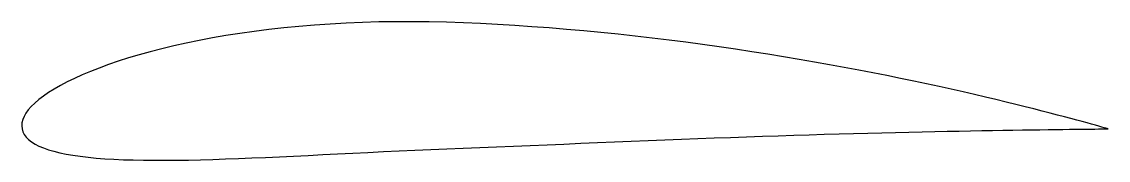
# Model space of a CAD drawing. Header units: millimetres. Extents: x 0 to 250, y -7 to 25.
import ezdxf

# ---------------------------------------------------------------- set-up
doc = ezdxf.new("R2010")
doc.units = ezdxf.units.MM
doc.layers.add('AIRFOIL', color=7, linetype='Continuous')

msp = doc.modelspace()

# ---------------------------------------------------------------- linework, layer by layer
at = {"layer": 'AIRFOIL'}
msp.add_lwpolyline([(250, 0), (249.9395, 0.0171), (249.7581, 0.0684), (249.4558, 0.1536), (249.0331, 0.2727), (248.4902, 0.425), (247.8276, 0.6103), (247.0458, 0.8279), (246.1457, 1.0771), (245.1278, 1.3572), (243.9931, 1.6674), (242.7426, 2.0066), (241.3774, 2.3739), (239.8987, 2.7682), (238.3078, 3.1882), (236.606, 3.6329), (234.7949, 4.1008), (232.8761, 4.5906), (230.8513, 5.1009), (228.7224, 5.6302), (226.4912, 6.1771), (224.1598, 6.7401), (221.7302, 7.3176), (219.2048, 7.9079), (216.5858, 8.5096), (213.8757, 9.1209), (211.0769, 9.7404), (208.1921, 10.3663), (205.2239, 10.997), (202.1752, 11.6308), (199.0488, 12.2663), (195.8476, 12.9016), (192.5748, 13.5353), (189.2334, 14.1657), (185.8266, 14.7912), (182.3578, 15.4103), (178.8302, 16.0215), (175.2472, 16.6231), (171.6124, 17.2137), (167.9293, 17.7918), (164.2015, 18.356), (160.4326, 18.9048), (156.6264, 19.4369), (152.7866, 19.9508), (148.9171, 20.4453), (145.0217, 20.919), (141.1043, 21.3708), (137.1688, 21.7993), (133.2191, 22.2035), (129.2594, 22.5822), (125.2936, 22.9343), (121.3257, 23.2589), (117.3598, 23.555), (113.4, 23.8217), (109.4503, 24.0582), (105.5148, 24.2637), (101.5976, 24.4376), (97.666, 24.5762), (93.7348, 24.6665), (89.8338, 24.7071), (85.9672, 24.698), (82.1396, 24.6395), (78.3551, 24.532), (74.618, 24.3761), (70.9327, 24.1725), (67.3032, 23.9222), (63.7336, 23.6262), (60.2281, 23.2856), (56.7905, 22.9019), (53.4248, 22.4765), (50.1346, 22.011), (46.9238, 21.5071), (43.7958, 20.9668), (40.754, 20.392), (37.8019, 19.7847), (34.9426, 19.1472), (32.1791, 18.4816), (29.5144, 17.7903), (26.9513, 17.0756), (24.4923, 16.3399), (22.1401, 15.5857), (19.8968, 14.8154), (17.7647, 14.0313), (15.7459, 13.2361), (13.8421, 12.432), (12.0552, 11.6213), (10.3868, 10.8065), (8.8381, 9.9897), (7.4106, 9.173), (6.1054, 8.3586), (4.9234, 7.5483), (3.8654, 6.744), (2.9323, 5.9473), (2.1246, 5.1598), (1.4426, 4.3828), (0.8867, 3.6177), (0.4571, 2.8654), (0.1538, 2.1268), (-0.0234, 1.4028), (-0.0745, 0.6937), (0, 0), (0.1979, -0.669), (0.5167, -1.3042), (0.9558, -1.9056), (1.5142, -2.473), (2.1912, -3.0068), (2.9856, -3.507), (3.8963, -3.9737), (4.9219, -4.4073), (6.0611, -4.8079), (7.3125, -5.176), (8.6744, -5.5119), (10.1453, -5.816), (11.7232, -6.0888), (13.4065, -6.3309), (15.1931, -6.5429), (17.0812, -6.7254), (19.0686, -6.8792), (21.1533, -7.005), (23.3331, -7.1038), (25.6057, -7.1764), (27.9689, -7.2238), (30.4204, -7.247), (32.9578, -7.2473), (35.5787, -7.2256), (38.2807, -7.1834), (41.0613, -7.1218), (43.918, -7.0423), (46.8482, -6.9462), (49.8495, -6.835), (52.9191, -6.7103), (56.0544, -6.5735), (59.2528, -6.4263), (62.5116, -6.2702), (65.828, -6.107), (69.1992, -5.9382), (72.6225, -5.7655), (76.095, -5.5907), (79.6138, -5.4153), (83.176, -5.241), (86.7785, -5.0694), (90.4185, -4.9021), (94.0927, -4.7406), (97.7982, -4.5865), (101.5571, -4.4398), (105.3766, -4.2901), (109.2164, -4.1356), (113.0729, -3.9775), (116.9425, -3.8165), (120.8216, -3.6537), (124.7064, -3.4899), (128.5933, -3.3259), (132.4785, -3.1626), (136.3583, -3.0007), (140.2291, -2.8408), (144.0869, -2.6835), (147.9282, -2.5295), (151.7492, -2.3792), (155.5461, -2.233), (159.3152, -2.0914), (163.0528, -1.9546), (166.7552, -1.8229), (170.4187, -1.6966), (174.0397, -1.5757), (177.6146, -1.4604), (181.1398, -1.3507), (184.6118, -1.2466), (188.0269, -1.1482), (191.3819, -1.0553), (194.6732, -0.9679), (197.8975, -0.8858), (201.0516, -0.8089), (204.1321, -0.7369), (207.1359, -0.6698), (210.0599, -0.6074), (212.901, -0.5493), (215.6563, -0.4954), (218.323, -0.4456), (220.8981, -0.3994), (223.379, -0.3569), (225.763, -0.3176), (228.0477, -0.2815), (230.2306, -0.2484), (232.3094, -0.218), (234.2818, -0.1901), (236.1456, -0.1647), (237.899, -0.1416), (239.5399, -0.1206), (241.0667, -0.1016), (242.4776, -0.0845), (243.771, -0.0692), (244.9456, -0.0556), (246.0001, -0.0436), (246.9333, -0.0331), (247.7442, -0.0242), (248.4319, -0.0167), (248.9956, -0.0107), (249.4346, -0.006), (249.7486, -0.0027), (249.9371, -0.0007)], close=True, dxfattribs=at)

doc.saveas('drawing.dxf')
